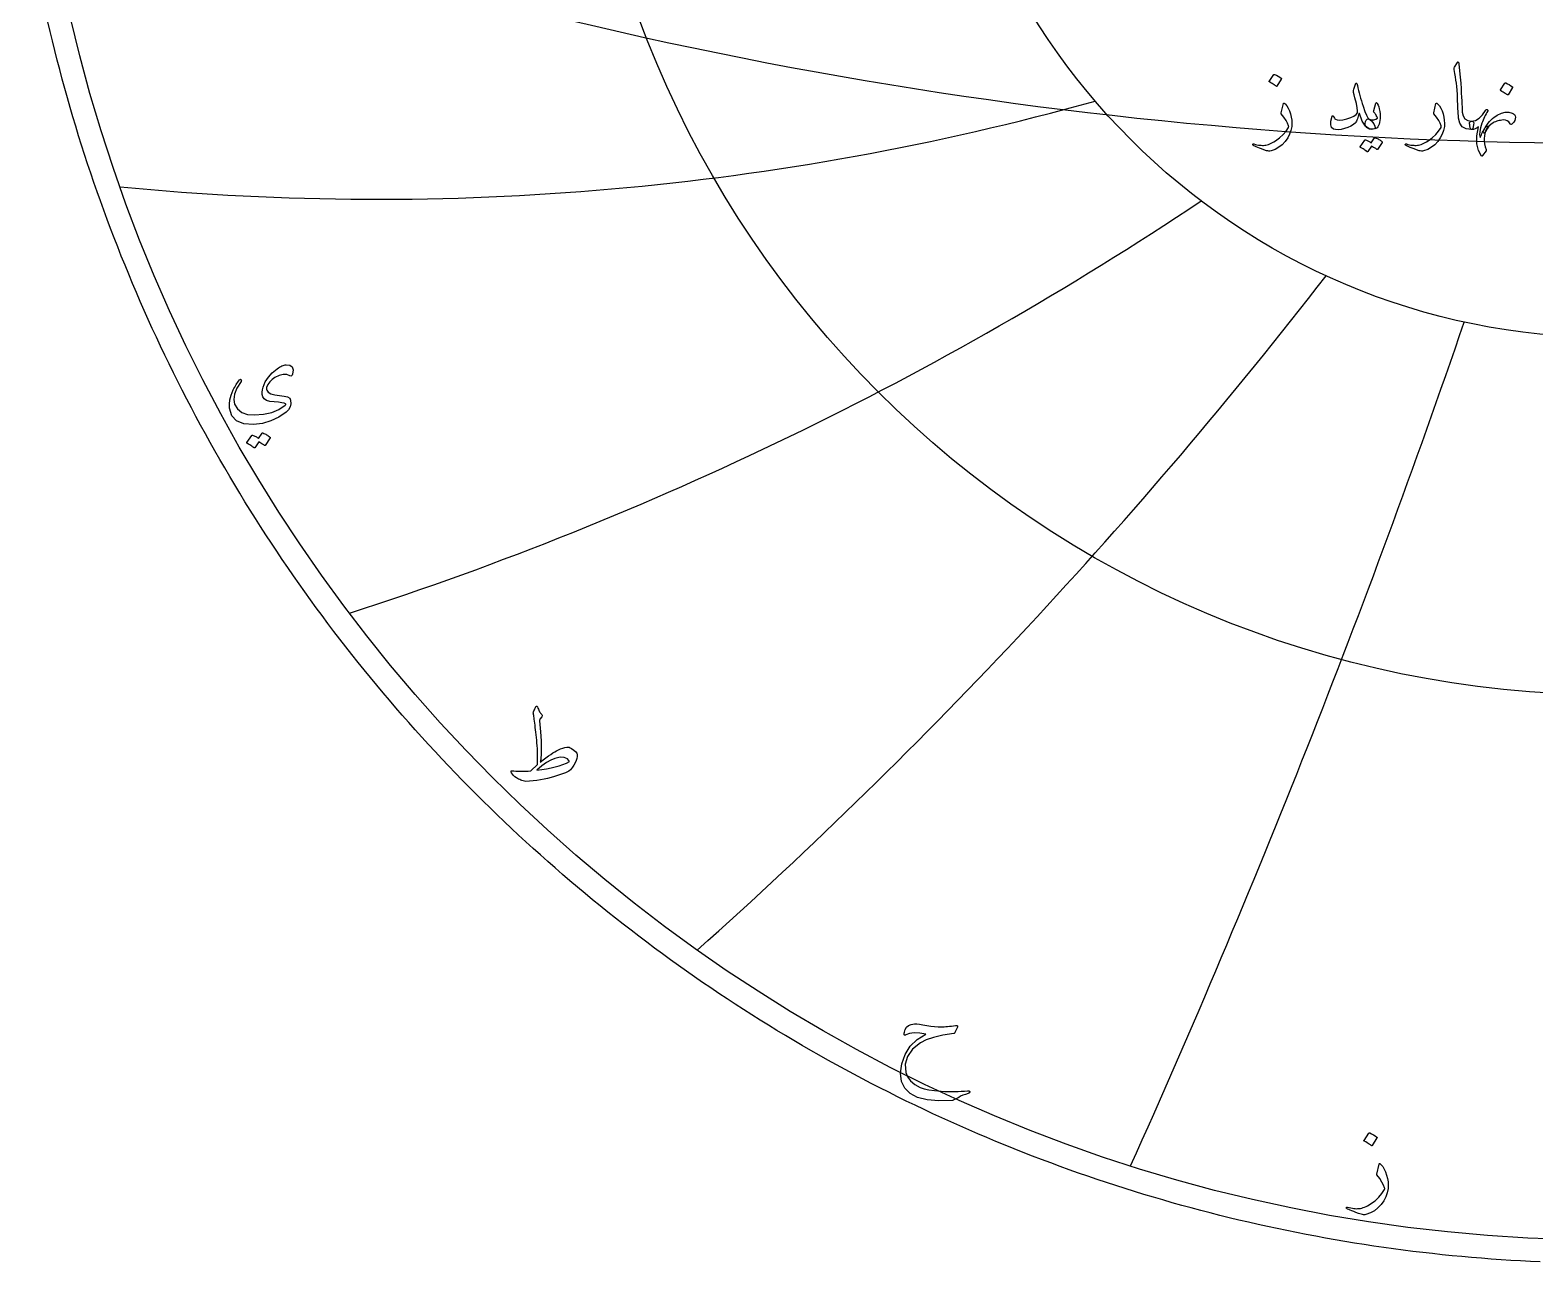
# Model space of a CAD drawing. Header units: millimetres. Extents: x -80 to 80, y -80 to 82.
# Drawn here: x -79.2 to -3.7, y -80.3 to -18.5 of the extents above; entities that cross this region are included whole.
import ezdxf

# ---------------------------------------------------------------- set-up
doc = ezdxf.new("R2010")
doc.units = ezdxf.units.MM
for name, color, linetype in [('CUT_OUTER', 1, 'Continuous'), ('ENGRAVE', 7, 'Continuous'), ('ENGRAVE_FINE', 8, 'Continuous'), ('TEXT', 5, 'Continuous')]:
    doc.layers.add(name, color=color, linetype=linetype)

msp = doc.modelspace()

# ---------------------------------------------------------------- linework, layer by layer
at = {"layer": 'CUT_OUTER'}
msp.add_lwpolyline([(-3.4509, -80.2959), (-3.9436, -80.2732), (-4.436, -80.2475), (-4.9283, -80.2188), (-5.4205, -80.187), (-5.9124, -80.1522), (-6.4041, -80.1144), (-6.8955, -80.0736), (-7.3867, -80.0298), (-7.8776, -79.983), (-8.3683, -79.9332), (-8.8586, -79.8803), (-9.3485, -79.8244), (-9.8381, -79.7656), (-10.3274, -79.7037), (-10.8163, -79.6388), (-11.3047, -79.571), (-11.7927, -79.5001), (-12.2803, -79.4263), (-12.7674, -79.3494), (-13.2541, -79.2696), (-13.7402, -79.1868), (-14.2258, -79.101), (-14.7109, -79.0122), (-15.1954, -78.9204), (-15.6794, -78.8257), (-16.1628, -78.728), (-16.6455, -78.6274), (-17.1277, -78.5238), (-17.6092, -78.4172), (-18.09, -78.3077), (-18.5701, -78.1952), (-19.0496, -78.0798), (-19.5283, -77.9614), (-20.0063, -77.8401), (-20.4836, -77.7159), (-20.96, -77.5888), (-21.4357, -77.4587), (-21.9106, -77.3257), (-22.3846, -77.1898), (-22.8578, -77.051), (-23.3302, -76.9093), (-23.8016, -76.7647), (-24.2722, -76.6172), (-24.7419, -76.4668), (-25.2106, -76.3136), (-25.6784, -76.1575), (-26.1452, -75.9985), (-26.611, -75.8366), (-27.0758, -75.6719), (-27.5396, -75.5043), (-28.0024, -75.3339), (-28.4641, -75.1607), (-28.9248, -74.9846), (-29.3843, -74.8057), (-29.8428, -74.624), (-30.3001, -74.4395), (-30.7563, -74.2522), (-31.2113, -74.0621), (-31.6651, -73.8692), (-32.1178, -73.6735), (-32.5692, -73.475), (-33.0195, -73.2738), (-33.4684, -73.0698), (-33.9162, -72.8631), (-34.3626, -72.6536), (-34.8078, -72.4414), (-35.2516, -72.2265), (-35.6941, -72.0088), (-36.1353, -71.7884), (-36.5751, -71.5654), (-37.0135, -71.3396), (-37.4505, -71.1111), (-37.8862, -70.88), (-38.3204, -70.6462), (-38.7531, -70.4098), (-39.1844, -70.1706), (-39.6142, -69.9289), (-40.0426, -69.6845), (-40.4694, -69.4375), (-40.8947, -69.1879), (-41.3184, -68.9356), (-41.7406, -68.6808), (-42.1613, -68.4234), (-42.5803, -68.1634), (-42.9978, -67.9009), (-43.4136, -67.6358), (-43.8278, -67.3681), (-44.2403, -67.0979), (-44.6512, -66.8252), (-45.0604, -66.55), (-45.4679, -66.2722), (-45.8736, -65.992), (-46.2777, -65.7093), (-46.68, -65.4241), (-47.0806, -65.1364), (-47.4794, -64.8463), (-47.8764, -64.5538), (-48.2715, -64.2588), (-48.6649, -63.9614), (-49.0565, -63.6616), (-49.4462, -63.3594), (-49.834, -63.0548), (-50.22, -62.7479), (-50.604, -62.4385), (-50.9862, -62.1269), (-51.3664, -61.8128), (-51.7447, -61.4965), (-52.1211, -61.1778), (-52.4955, -60.8569), (-52.8679, -60.5336), (-53.2384, -60.2081), (-53.6068, -59.8803), (-53.9732, -59.5502), (-54.3376, -59.2179), (-54.6999, -58.8834), (-55.0602, -58.5467), (-55.4184, -58.2077), (-55.7745, -57.8666), (-56.1285, -57.5233), (-56.4804, -57.1778), (-56.8302, -56.8302), (-57.1778, -56.4804), (-57.5233, -56.1285), (-57.8666, -55.7745), (-58.2077, -55.4184), (-58.5467, -55.0602), (-58.8834, -54.6999), (-59.2179, -54.3376), (-59.5502, -53.9732), (-59.8803, -53.6068), (-60.2081, -53.2384), (-60.5336, -52.8679), (-60.8569, -52.4955), (-61.1778, -52.1211), (-61.4965, -51.7447), (-61.8128, -51.3664), (-62.1269, -50.9862), (-62.4385, -50.604), (-62.7479, -50.22), (-63.0548, -49.834), (-63.3594, -49.4462), (-63.6616, -49.0565), (-63.9614, -48.6649), (-64.2588, -48.2715), (-64.5538, -47.8764), (-64.8463, -47.4794), (-65.1364, -47.0806), (-65.4241, -46.68), (-65.7093, -46.2777), (-65.992, -45.8736), (-66.2722, -45.4679), (-66.55, -45.0604), (-66.8252, -44.6512), (-67.0979, -44.2403), (-67.3681, -43.8278), (-67.6358, -43.4136), (-67.9009, -42.9978), (-68.1634, -42.5803), (-68.4234, -42.1613), (-68.6808, -41.7406), (-68.9356, -41.3184), (-69.1879, -40.8947), (-69.4375, -40.4694), (-69.6845, -40.0426), (-69.9289, -39.6142), (-70.1706, -39.1844), (-70.4098, -38.7531), (-70.6462, -38.3204), (-70.88, -37.8862), (-71.1111, -37.4505), (-71.3396, -37.0135), (-71.5654, -36.5751), (-71.7884, -36.1353), (-72.0088, -35.6941), (-72.2265, -35.2516), (-72.4414, -34.8078), (-72.6536, -34.3626), (-72.8631, -33.9162), (-73.0698, -33.4684), (-73.2738, -33.0195), (-73.475, -32.5692), (-73.6735, -32.1178), (-73.8692, -31.6651), (-74.0621, -31.2113), (-74.2522, -30.7563), (-74.4395, -30.3001), (-74.624, -29.8428), (-74.8057, -29.3843), (-74.9846, -28.9248), (-75.1607, -28.4641), (-75.3339, -28.0024), (-75.5043, -27.5396), (-75.6719, -27.0758), (-75.8366, -26.611), (-75.9985, -26.1452), (-76.1575, -25.6784), (-76.3136, -25.2106), (-76.4668, -24.7419), (-76.6172, -24.2722), (-76.7647, -23.8016), (-76.9093, -23.3302), (-77.051, -22.8578), (-77.1898, -22.3846), (-77.3257, -21.9106), (-77.4587, -21.4357), (-77.5888, -20.96), (-77.7159, -20.4836), (-77.8401, -20.0063), (-77.9614, -19.5283), (-78.0798, -19.0496), (-78.1952, -18.5701), (-78.3077, -18.09)], dxfattribs=at)
at = {"layer": 'ENGRAVE'}
for radius in [79.2, 51.8435, 33.9362]:
    msp.add_circle((0, 0), radius, dxfattribs=at)
for centre, radius, start, end in [((-61.7853, 107.0153), 134.0054, 264.477415, 285.583943), ((-116.2152, 116.2152), 172.3359, 287.922875, 303.75277), ((-213.1236, 123.047), 251.4955, 311.724791, 322.278054), ((-474.9131, 127.2526), 494.392, 335.791539, 341.068171)]:
    msp.add_arc(centre, radius, start, end, dxfattribs=at)
at = {"layer": 'ENGRAVE_FINE'}
msp.add_arc((0, 199.0281), 223.2031, 249.38669, 290.61331, dxfattribs=at)
at = {"layer": 'TEXT'}
for points in [[(-7.6066, -20.1269), (-7.5975, -20.1128), (-7.589, -20.1035), (-7.5811, -20.0988), (-7.5738, -20.0988), (-7.5627, -20.1049), (-7.5527, -20.1234), (-7.544, -20.1541), (-7.5363, -20.1972), (-7.4977, -20.547), (-7.4661, -20.8705), (-7.4415, -21.1676), (-7.4239, -21.4384), (-7.4127, -21.6699), (-7.4023, -21.8775), (-7.3928, -22.061), (-7.3841, -22.2206), (-7.3767, -22.3561), (-7.3707, -22.4677), (-7.3661, -22.5552), (-7.363, -22.6187), (-7.3215, -22.809), (-7.2296, -22.9489), (-7.0873, -23.0385), (-6.8947, -23.0777), (-6.8411, -23.0918), (-6.8068, -23.1246), (-6.7919, -23.1761), (-6.7963, -23.2464), (-6.8183, -23.357), (-6.842, -23.4361), (-6.8674, -23.4835), (-6.8947, -23.4993), (-7.1657, -23.4636), (-7.3654, -23.3564), (-7.4936, -23.1779), (-7.5504, -22.9279), (-7.5593, -22.8083), (-7.5674, -22.6884), (-7.5746, -22.5682), (-7.5808, -22.4478), (-7.5866, -22.327), (-7.592, -22.206), (-7.5971, -22.0846), (-7.6019, -21.963), (-7.6107, -21.731), (-7.623, -21.5221), (-7.6388, -21.3364), (-7.6581, -21.1737), (-7.681, -21.0176), (-7.7073, -20.8511), (-7.7372, -20.6745), (-7.7705, -20.4876), (-7.7749, -20.4539), (-7.7741, -20.4232), (-7.7679, -20.3953), (-7.7565, -20.3705)], [(-16.8151, -20.7358), (-16.8092, -20.7299), (-16.801, -20.7264), (-16.7905, -20.7253), (-16.7776, -20.7264), (-16.6866, -20.7633), (-16.6008, -20.8084), (-16.5203, -20.8617), (-16.4451, -20.9232), (-16.4378, -20.9325), (-16.4345, -20.9419), (-16.4354, -20.9513), (-16.4404, -20.9606), (-16.6605, -21.3166), (-16.6687, -21.3251), (-16.6793, -21.3271), (-16.6921, -21.3228), (-16.7074, -21.3119), (-16.7205, -21.3026), (-16.7413, -21.2885), (-16.7697, -21.2698), (-16.8057, -21.2463), (-16.8499, -21.2182), (-16.9029, -21.1855), (-16.9647, -21.148), (-17.0352, -21.1058), (-17.0446, -21.0988), (-17.0493, -21.0918), (-17.0493, -21.0848), (-17.0446, -21.0777)], [(-12.623, -21.2791), (-12.5961, -21.4019), (-12.5668, -21.5268), (-12.5352, -21.6537), (-12.5013, -21.7826), (-12.465, -21.9142), (-12.4263, -22.049), (-12.3853, -22.1871), (-12.342, -22.3283), (-12.2545, -22.5824), (-12.1746, -22.7733), (-12.1022, -22.9009), (-12.0375, -22.9653), (-11.981, -23.0037), (-11.924, -23.0578), (-11.8663, -23.1278), (-11.808, -23.2136), (-11.753, -23.3198), (-11.7378, -23.3998), (-11.7624, -23.4533), (-11.8268, -23.4806), (-12.0349, -23.4595), (-12.219, -23.3213), (-12.3792, -23.066), (-12.5153, -22.6937), (-12.5182, -22.6875), (-12.5223, -22.6831), (-12.5276, -22.6805), (-12.534, -22.6796), (-12.5387, -22.6805), (-12.5434, -22.6831), (-12.5481, -22.6875), (-12.5528, -22.6937), (-12.5659, -22.754), (-12.582, -22.8178), (-12.6011, -22.8851), (-12.623, -22.956), (-12.647, -23.023), (-12.6722, -23.0789), (-12.6986, -23.1237), (-12.7261, -23.1574), (-12.825, -23.2437), (-12.9486, -23.3201), (-13.0967, -23.3866), (-13.2694, -23.4431), (-13.4451, -23.4849), (-13.5973, -23.5028), (-13.7261, -23.4967), (-13.8315, -23.4665), (-13.9216, -23.391), (-13.9626, -23.2581), (-13.9544, -23.0678), (-13.897, -22.8201), (-13.8915, -22.8119), (-13.8842, -22.8061), (-13.8751, -22.8026), (-13.8643, -22.8014), (-13.8514, -22.8029), (-13.8408, -22.8072), (-13.8326, -22.8146), (-13.8268, -22.8248), (-13.8045, -22.8766), (-13.7799, -22.9197), (-13.753, -22.9539), (-13.7237, -22.9794), (-13.6324, -23.0133), (-13.5083, -23.0215), (-13.3514, -23.004), (-13.1617, -22.9606), (-12.9594, -22.8957), (-12.8022, -22.8225), (-12.6901, -22.7411), (-12.623, -22.6515), (-12.6119, -22.5608), (-12.6301, -22.4056), (-12.6775, -22.186), (-12.7542, -21.9021), (-12.7911, -21.7525), (-12.8127, -21.6316), (-12.8192, -21.5394), (-12.8104, -21.4759), (-12.7214, -21.2229), (-12.7117, -21.1963), (-12.7015, -21.1773), (-12.6907, -21.1658), (-12.6792, -21.162), (-12.6652, -21.1694), (-12.6511, -21.1913), (-12.6371, -21.2279), (-12.623, -21.2791)], [(-5.2225, -21.1667), (-5.2167, -21.1609), (-5.2085, -21.1574), (-5.1979, -21.1562), (-5.185, -21.1574), (-5.094, -21.1942), (-5.0082, -21.2393), (-4.9277, -21.2926), (-4.8525, -21.3541), (-4.8452, -21.3634), (-4.842, -21.3728), (-4.8428, -21.3822), (-4.8478, -21.3915), (-5.0679, -21.7475), (-5.0761, -21.756), (-5.0867, -21.7581), (-5.0996, -21.7537), (-5.1148, -21.7428), (-5.128, -21.7335), (-5.1487, -21.7194), (-5.1771, -21.7007), (-5.2131, -21.6773), (-5.2574, -21.6492), (-5.3103, -21.6164), (-5.3721, -21.5789), (-5.4427, -21.5367), (-5.452, -21.5297), (-5.4567, -21.5227), (-5.4567, -21.5157), (-5.452, -21.5086)], [(-16.3373, -22.1925), (-16.3347, -22.184), (-16.3315, -22.1773), (-16.3277, -22.1723), (-16.3233, -22.1691), (-16.3101, -22.1679), (-16.294, -22.1738), (-16.275, -22.1866), (-16.253, -22.2065), (-16.1676, -22.3081), (-16.0938, -22.4255), (-16.0317, -22.5587), (-15.9814, -22.7077), (-15.9421, -22.8681), (-15.9181, -23.0262), (-15.9094, -23.182), (-15.9158, -23.3354), (-15.9574, -23.5373), (-16.0259, -23.7311), (-16.1213, -23.9167), (-16.2437, -24.0941), (-16.39, -24.2549), (-16.5575, -24.3857), (-16.746, -24.4867), (-16.9556, -24.5578), (-17.0118, -24.5698), (-17.068, -24.5731), (-17.1242, -24.5675), (-17.1804, -24.5532), (-17.31, -24.5079), (-17.4269, -24.4659), (-17.5313, -24.4271), (-17.6231, -24.3916), (-17.702, -24.3592), (-17.7677, -24.3301), (-17.8202, -24.3042), (-17.8596, -24.2815), (-17.8678, -24.2745), (-17.8737, -24.2674), (-17.8772, -24.2604), (-17.8783, -24.2534), (-17.8775, -24.2443), (-17.8748, -24.2358), (-17.8704, -24.2279), (-17.8643, -24.2206), (-17.8564, -24.215), (-17.8467, -24.2124), (-17.8353, -24.2127), (-17.8221, -24.2159), (-17.7419, -24.2374), (-17.6652, -24.2551), (-17.592, -24.2691), (-17.5224, -24.2792), (-17.4556, -24.2854), (-17.3912, -24.2879), (-17.3292, -24.2866), (-17.2694, -24.2815), (-17.2099, -24.272), (-17.1482, -24.2575), (-17.0846, -24.238), (-17.0188, -24.2136), (-16.9511, -24.1839), (-16.8813, -24.1486), (-16.8094, -24.1078), (-16.7355, -24.0614), (-16.5279, -23.9121), (-16.3502, -23.7499), (-16.2024, -23.5748), (-16.0844, -23.3869), (-16.0768, -23.3717), (-16.0727, -23.3541), (-16.0721, -23.3342), (-16.075, -23.3119), (-16.1242, -23.1805), (-16.2015, -23.0344), (-16.3069, -22.8737), (-16.4404, -22.6983), (-16.4462, -22.6872), (-16.4498, -22.6773), (-16.4509, -22.6685), (-16.4498, -22.6609)], [(-11.6769, -22.792), (-11.7044, -22.7461), (-11.7308, -22.7065), (-11.7559, -22.6735), (-11.7799, -22.6468), (-11.7972, -22.624), (-11.8069, -22.5976), (-11.8089, -22.5678), (-11.8034, -22.5344), (-11.705, -22.1784), (-11.6912, -22.1474), (-11.6734, -22.1386), (-11.6514, -22.1521), (-11.6254, -22.1878), (-11.5861, -22.2636), (-11.5528, -22.3553), (-11.5253, -22.4627), (-11.5036, -22.5859), (-11.491, -22.7042), (-11.486, -22.8201), (-11.4887, -22.9337), (-11.4989, -23.045), (-11.5156, -23.1418), (-11.5375, -23.2265), (-11.5648, -23.2988), (-11.5973, -23.3588), (-11.6374, -23.4033), (-11.6921, -23.4384), (-11.7615, -23.4642), (-11.8455, -23.4806), (-11.9316, -23.4838), (-12.0118, -23.47), (-12.0861, -23.4393), (-12.1546, -23.3916), (-12.2076, -23.331), (-12.2354, -23.2616), (-12.2381, -23.1834), (-12.2155, -23.0965), (-12.1795, -23.0253), (-12.1371, -22.9805), (-12.0882, -22.9621), (-12.0329, -22.97), (-11.9052, -23.0007), (-11.794, -23.004), (-11.6991, -22.9797), (-11.6207, -22.9279), (-11.6189, -22.9141), (-11.6277, -22.8869), (-11.647, -22.8462), (-11.6769, -22.792)], [(-8.6839, -22.1925), (-8.6813, -22.184), (-8.678, -22.1773), (-8.6742, -22.1723), (-8.6698, -22.1691), (-8.6567, -22.1679), (-8.6406, -22.1738), (-8.6215, -22.1866), (-8.5996, -22.2065), (-8.5141, -22.3081), (-8.4403, -22.4255), (-8.3783, -22.5587), (-8.3279, -22.7077), (-8.2887, -22.8681), (-8.2647, -23.0262), (-8.2559, -23.182), (-8.2623, -23.3354), (-8.3039, -23.5373), (-8.3724, -23.7311), (-8.4679, -23.9167), (-8.5902, -24.0941), (-8.7366, -24.2549), (-8.904, -24.3857), (-9.0926, -24.4867), (-9.3022, -24.5578), (-9.3584, -24.5698), (-9.4146, -24.5731), (-9.4708, -24.5675), (-9.527, -24.5532), (-9.6565, -24.5079), (-9.7735, -24.4659), (-9.8778, -24.4271), (-9.9696, -24.3916), (-10.0485, -24.3592), (-10.1142, -24.3301), (-10.1668, -24.3042), (-10.2062, -24.2815), (-10.2144, -24.2745), (-10.2202, -24.2674), (-10.2237, -24.2604), (-10.2249, -24.2534), (-10.224, -24.2443), (-10.2214, -24.2358), (-10.217, -24.2279), (-10.2108, -24.2206), (-10.2029, -24.215), (-10.1933, -24.2124), (-10.1819, -24.2127), (-10.1687, -24.2159), (-10.0885, -24.2374), (-10.0118, -24.2551), (-9.9386, -24.2691), (-9.8689, -24.2792), (-9.8022, -24.2854), (-9.7378, -24.2879), (-9.6757, -24.2866), (-9.616, -24.2815), (-9.5564, -24.272), (-9.4948, -24.2575), (-9.4311, -24.238), (-9.3654, -24.2136), (-9.2976, -24.1839), (-9.2278, -24.1486), (-9.1559, -24.1078), (-9.082, -24.0614), (-8.8745, -23.9121), (-8.6968, -23.7499), (-8.5489, -23.5748), (-8.431, -23.3869), (-8.4234, -23.3717), (-8.4193, -23.3541), (-8.4187, -23.3342), (-8.4216, -23.3119), (-8.4708, -23.1805), (-8.5481, -23.0344), (-8.6535, -22.8737), (-8.7869, -22.6983), (-8.7928, -22.6872), (-8.7963, -22.6773), (-8.7975, -22.6685), (-8.7963, -22.6609)], [(-6.1452, -23.4618), (-6.1968, -23.5725), (-6.2342, -23.689), (-6.2577, -23.8114), (-6.267, -23.9396), (-6.2629, -24.0731), (-6.2459, -24.2112), (-6.2161, -24.3541), (-6.1733, -24.5016), (-6.1681, -24.5212), (-6.1663, -24.5379), (-6.1681, -24.5517), (-6.1733, -24.5625), (-6.342, -24.8014), (-6.3575, -24.8187), (-6.3712, -24.8283), (-6.3832, -24.8304), (-6.3935, -24.8248), (-6.5539, -24.5499), (-6.6324, -24.2124), (-6.6288, -23.8122), (-6.5434, -23.3494), (-6.625, -23.415), (-6.7108, -23.4618), (-6.8007, -23.4899), (-6.8947, -23.4993), (-6.9149, -23.4931), (-6.9333, -23.4747), (-6.95, -23.444), (-6.9649, -23.4009), (-6.9734, -23.375), (-6.9801, -23.3488), (-6.9851, -23.3223), (-6.9883, -23.2955), (-6.9907, -23.2688), (-6.993, -23.2423), (-6.9954, -23.2161), (-6.9977, -23.1902), (-6.9948, -23.1427), (-6.9766, -23.1082), (-6.9433, -23.0865), (-6.8947, -23.0777), (-6.7035, -23.035), (-6.5235, -22.9302), (-6.3545, -22.7633), (-6.1968, -22.5344), (-6.1754, -22.5054), (-6.1534, -22.4887), (-6.1309, -22.4844), (-6.1078, -22.4923), (-6.0908, -22.5072), (-6.082, -22.5239), (-6.0814, -22.5423), (-6.089, -22.5625), (-6.1305, -22.6357), (-6.1704, -22.7101), (-6.2089, -22.7856), (-6.2459, -22.8623), (-6.2815, -22.9402), (-6.3156, -23.0192), (-6.3483, -23.0994), (-6.3794, -23.1808), (-6.4485, -23.4024), (-6.4872, -23.5941), (-6.4954, -23.756), (-6.4731, -23.888), (-6.4711, -23.8921), (-6.4696, -23.8951), (-6.4687, -23.8968), (-6.4684, -23.8974), (-6.4681, -23.8968), (-6.4673, -23.8951), (-6.4658, -23.8921), (-6.4637, -23.888), (-6.4352, -23.8209), (-6.4058, -23.7551), (-6.3755, -23.6909), (-6.3443, -23.6281), (-6.312, -23.5665), (-6.2781, -23.5057), (-6.2429, -23.4459), (-6.2061, -23.3869), (-6.1795, -23.3459), (-6.1558, -23.3213), (-6.135, -23.3131), (-6.1171, -23.3213), (-6.1084, -23.3389), (-6.1101, -23.3681), (-6.1224, -23.4091), (-6.1452, -23.4618)], [(-4.9649, -23.2089), (-5.0255, -23.114), (-5.1042, -23.0496), (-5.2011, -23.0157), (-5.3162, -23.0122), (-5.3815, -23.0205), (-5.4462, -23.0315), (-5.5103, -23.0451), (-5.5738, -23.0613), (-5.6367, -23.0808), (-5.6991, -23.1041), (-5.7609, -23.1312), (-5.8221, -23.162), (-5.9269, -23.2323), (-6.0258, -23.3307), (-6.1189, -23.4571), (-6.2061, -23.6117), (-6.231, -23.6465), (-6.2541, -23.6667), (-6.2755, -23.6723), (-6.2951, -23.6632), (-6.3115, -23.6451), (-6.3185, -23.6234), (-6.3162, -23.5982), (-6.3045, -23.5695), (-6.2866, -23.5318), (-6.2705, -23.4981), (-6.2562, -23.4685), (-6.2436, -23.4431), (-6.2325, -23.4214), (-6.2225, -23.4033), (-6.2137, -23.3886), (-6.2061, -23.3775), (-6.1373, -23.2739), (-6.0668, -23.1784), (-5.9945, -23.0912), (-5.9204, -23.0122), (-5.8446, -22.941), (-5.767, -22.8775), (-5.6877, -22.8216), (-5.6066, -22.7733), (-5.3985, -22.6787), (-5.205, -22.6293), (-5.0261, -22.6249), (-4.8619, -22.6656), (-4.7919, -22.701), (-4.7412, -22.7464), (-4.7099, -22.8017), (-4.6979, -22.867), (-4.7049, -22.956), (-4.7307, -23.0403), (-4.7752, -23.1199), (-4.8384, -23.1948), (-4.8797, -23.2273), (-4.9146, -23.2405), (-4.9429, -23.2344), (-4.9649, -23.2089)], [(-11.7612, -23.9162), (-11.7553, -23.9103), (-11.7471, -23.9068), (-11.7366, -23.9056), (-11.7237, -23.9068), (-11.6776, -23.9241), (-11.633, -23.9431), (-11.5898, -23.9639), (-11.5481, -23.9864), (-11.5075, -24.011), (-11.4679, -24.0379), (-11.4291, -24.0672), (-11.3912, -24.0988), (-11.3839, -24.1085), (-11.3806, -24.1187), (-11.3815, -24.1296), (-11.3865, -24.141), (-11.6113, -24.497), (-11.6175, -24.5016), (-11.6265, -24.5016), (-11.6385, -24.497), (-11.6535, -24.4876), (-11.6637, -24.4789), (-11.6804, -24.4671), (-11.7035, -24.452), (-11.7331, -24.4337), (-11.7694, -24.4119), (-11.8127, -24.3863), (-11.8631, -24.3569), (-11.9205, -24.3236), (-12.0984, -24.6), (-12.1066, -24.6085), (-12.1172, -24.6105), (-12.1301, -24.6061), (-12.1453, -24.5953), (-12.1585, -24.5859), (-12.1792, -24.5719), (-12.2076, -24.5532), (-12.2436, -24.5297), (-12.2878, -24.5016), (-12.3408, -24.4688), (-12.4026, -24.4314), (-12.4731, -24.3892), (-12.4805, -24.3822), (-12.4837, -24.3752), (-12.4828, -24.3681), (-12.4778, -24.3611), (-12.2483, -24.0192), (-12.2425, -24.0133), (-12.2343, -24.0098), (-12.2237, -24.0087), (-12.2109, -24.0098), (-12.1716, -24.0226), (-12.1336, -24.0373), (-12.0967, -24.0542), (-12.061, -24.0731), (-12.0264, -24.0937), (-11.9931, -24.1158), (-11.9609, -24.1394), (-11.9298, -24.1644)], [(-66.1663, -35.8428), (-66.3281, -35.7888), (-66.5086, -35.7866), (-66.7078, -35.8363), (-66.9257, -35.9378), (-67.0641, -36.0346), (-67.1793, -36.1501), (-67.2714, -36.2844), (-67.3404, -36.4374), (-67.3473, -36.468), (-67.3479, -36.4998), (-67.3423, -36.5329), (-67.3304, -36.5673), (-67.2511, -36.6741), (-67.1181, -36.7546), (-66.9314, -36.809), (-66.6909, -36.8371), (-66.4536, -36.8624), (-66.2812, -36.9083), (-66.1738, -36.9748), (-66.1314, -37.0619), (-66.1267, -37.2443), (-66.1626, -37.4066), (-66.2391, -37.549), (-66.3562, -37.6714), (-66.7281, -37.9253), (-67.1243, -38.1123), (-67.545, -38.2326), (-67.9899, -38.286), (-68.4758, -38.2522), (-68.8393, -38.1061), (-69.0803, -37.8475), (-69.199, -37.4766), (-69.2059, -37.273), (-69.1765, -37.0519), (-69.1109, -36.8133), (-69.0091, -36.5573), (-68.9737, -36.4861), (-68.9373, -36.4174), (-68.9, -36.3512), (-68.8617, -36.2875), (-68.8222, -36.226), (-68.7812, -36.1663), (-68.7386, -36.1086), (-68.6944, -36.0527), (-68.6706, -36.0296), (-68.6494, -36.0202), (-68.6307, -36.0246), (-68.6144, -36.0427), (-68.6054, -36.0652), (-68.6032, -36.0877), (-68.6079, -36.1101), (-68.6194, -36.1326), (-68.8249, -36.4636), (-68.9467, -36.7621), (-68.9848, -37.0282), (-68.9392, -37.2617), (-68.7924, -37.5078), (-68.577, -37.6814), (-68.2928, -37.7826), (-67.94, -37.8113), (-67.4878, -37.7754), (-67.0806, -37.6827), (-66.7184, -37.5331), (-66.4012, -37.3267), (-66.3821, -37.3092), (-66.3749, -37.2917), (-66.3796, -37.2742), (-66.3962, -37.2568), (-66.4633, -37.2243), (-66.5798, -37.1968), (-66.7456, -37.1743), (-66.9607, -37.1568), (-67.1796, -37.13), (-67.3467, -37.0794), (-67.4619, -37.0051), (-67.5253, -36.907), (-67.5546, -36.7918), (-67.5628, -36.671), (-67.5496, -36.5445), (-67.5153, -36.4124), (-67.4038, -36.1529), (-67.2492, -35.914), (-67.0516, -35.6958), (-66.8108, -35.4981), (-66.7468, -35.4513), (-66.6847, -35.4107), (-66.6244, -35.3763), (-66.566, -35.3482), (-66.5098, -35.3261), (-66.4561, -35.3095), (-66.4049, -35.2986), (-66.3562, -35.2933), (-66.1657, -35.3111), (-66.0489, -35.3944), (-66.0058, -35.5434), (-66.0364, -35.7579), (-66.0595, -35.8157), (-66.0889, -35.8491), (-66.1245, -35.8581), (-66.1663, -35.8428)], [(-67.5652, -38.7256), (-67.559, -38.7194), (-67.5503, -38.7156), (-67.539, -38.7144), (-67.5253, -38.7156), (-67.4761, -38.734), (-67.4285, -38.7543), (-67.3824, -38.7765), (-67.3379, -38.8006), (-67.2947, -38.8268), (-67.2524, -38.8555), (-67.211, -38.8867), (-67.1706, -38.9205), (-67.1627, -38.9308), (-67.1593, -38.9417), (-67.1603, -38.9533), (-67.1656, -38.9654), (-67.4054, -39.3451), (-67.4119, -39.3501), (-67.4216, -39.3501), (-67.4344, -39.3451), (-67.4503, -39.3351), (-67.4613, -39.3259), (-67.4791, -39.3133), (-67.5037, -39.2972), (-67.5353, -39.2777), (-67.574, -39.2544), (-67.6202, -39.2271), (-67.6739, -39.1957), (-67.7351, -39.1603), (-67.925, -39.455), (-67.9337, -39.4641), (-67.945, -39.4663), (-67.9587, -39.4616), (-67.9749, -39.4501), (-67.989, -39.4401), (-68.0112, -39.4251), (-68.0414, -39.4051), (-68.0799, -39.3801), (-68.127, -39.3501), (-68.1835, -39.3152), (-68.2494, -39.2752), (-68.3247, -39.2302), (-68.3325, -39.2227), (-68.3359, -39.2152), (-68.335, -39.2077), (-68.3297, -39.2002), (-68.0848, -38.8355), (-68.0786, -38.8293), (-68.0699, -38.8255), (-68.0586, -38.8243), (-68.0449, -38.8255), (-68.003, -38.8391), (-67.9624, -38.8549), (-67.9231, -38.8728), (-67.885, -38.893), (-67.8482, -38.915), (-67.8126, -38.9386), (-67.7782, -38.9637), (-67.7451, -38.9904)], [(-53.9513, -52.7017), (-53.9275, -52.6474), (-53.9063, -52.5993), (-53.8876, -52.5575), (-53.8713, -52.5219), (-53.8579, -52.4928), (-53.8476, -52.4707), (-53.8404, -52.4554), (-53.8364, -52.4469), (-53.8279, -52.436), (-53.8176, -52.4282), (-53.8054, -52.4235), (-53.7914, -52.4219), (-53.7798, -52.4238), (-53.7702, -52.4294), (-53.7624, -52.4388), (-53.7564, -52.4519), (-53.7302, -52.5156), (-53.7065, -52.5718), (-53.6852, -52.6205), (-53.6665, -52.6618), (-53.6557, -52.6799), (-53.6434, -52.6992), (-53.6295, -52.7198), (-53.614, -52.7417), (-53.5967, -52.7648), (-53.5772, -52.7892), (-53.5555, -52.8148), (-53.5316, -52.8416), (-53.5166, -52.8688), (-53.5116, -52.8953), (-53.5166, -52.9212), (-53.5316, -52.9465), (-53.6265, -53.0714), (-53.6393, -53.0917), (-53.6478, -53.1127), (-53.6518, -53.1342), (-53.6515, -53.1564), (-53.6028, -53.7063), (-53.5716, -54.1519), (-53.5578, -54.4932), (-53.5616, -54.7302), (-53.5667, -54.8187), (-53.5722, -54.8994), (-53.578, -54.9723), (-53.5841, -55.0374), (-53.5905, -55.095), (-53.5972, -55.1455), (-53.6042, -55.1887), (-53.6115, -55.2248), (-53.4621, -55.1105), (-53.3236, -55.0074), (-53.1961, -54.9156), (-53.0794, -54.8351), (-52.9741, -54.7654), (-52.8802, -54.7064), (-52.7979, -54.658), (-52.7272, -54.6202), (-52.6014, -54.564), (-52.4837, -54.5203), (-52.3741, -54.4891), (-52.2726, -54.4704), (-52.2189, -54.4688), (-52.1627, -54.4791), (-52.1039, -54.5013), (-52.0427, -54.5353), (-51.9216, -54.6212), (-51.8329, -54.7039), (-51.7767, -54.7836), (-51.753, -54.8601), (-51.7545, -54.9453), (-51.7742, -55.0412), (-51.812, -55.1476), (-51.8679, -55.2647), (-51.9303, -55.38), (-51.9878, -55.4758), (-52.0402, -55.5523), (-52.0877, -55.6095), (-52.1851, -55.6816), (-52.3525, -55.7631), (-52.5898, -55.854), (-52.8971, -55.9542), (-53.0684, -56.0039), (-53.2424, -56.0479), (-53.4193, -56.0863), (-53.599, -56.1191), (-53.7809, -56.1466), (-53.9644, -56.169), (-54.1494, -56.1865), (-54.336, -56.199), (-54.4042, -56.1853), (-54.469, -56.169), (-54.5304, -56.1503), (-54.5883, -56.1291), (-54.6434, -56.1053), (-54.6963, -56.0791), (-54.7471, -56.0504), (-54.7956, -56.0192), (-54.8809, -55.9567), (-54.9517, -55.8943), (-55.0083, -55.8318), (-55.0504, -55.7694), (-55.0735, -55.7175), (-55.0779, -55.6819), (-55.0635, -55.6626), (-55.0304, -55.6594), (-54.9369, -55.6705), (-54.8362, -55.6788), (-54.7283, -55.6843), (-54.6133, -55.6869), (-54.491, -55.6868), (-54.3616, -55.6838), (-54.225, -55.678), (-54.0812, -55.6694), (-53.7514, -55.3447), (-53.7453, -55.2142), (-53.7421, -55.0824), (-53.7416, -54.9494), (-53.7439, -54.8151), (-53.7488, -54.6793), (-53.7558, -54.5416), (-53.765, -54.402), (-53.7764, -54.2605), (-53.7892, -54.1205), (-53.8026, -53.9851), (-53.8167, -53.8544), (-53.8314, -53.7284), (-53.846, -53.6068), (-53.8601, -53.4892), (-53.8735, -53.3757), (-53.8863, -53.2663), (-53.8983, -53.165), (-53.9094, -53.0758), (-53.9196, -52.9988), (-53.9288, -52.934), (-53.9371, -52.8811), (-53.9444, -52.8397), (-53.9508, -52.8099), (-53.9563, -52.7917), (-53.9597, -52.771), (-53.96, -52.7492), (-53.9572, -52.7261), (-53.9513, -52.7017)], [(-52.8821, -55.0399), (-53.0754, -55.1202), (-53.2905, -55.246), (-53.5275, -55.4174), (-53.7864, -55.6345), (-53.5355, -55.6034), (-53.2974, -55.5651), (-53.0721, -55.5197), (-52.8596, -55.4671), (-52.6602, -55.4079), (-52.4743, -55.3428), (-52.3018, -55.2718), (-52.1427, -55.1948), (-52.2507, -55.0615), (-52.41, -54.9912), (-52.6204, -54.984), (-52.8821, -55.0399)], [(-32.6894, -68.5239), (-32.8093, -68.7937), (-32.8202, -68.8115), (-32.833, -68.8249), (-32.8477, -68.834), (-32.8643, -68.8386), (-33.4185, -68.9261), (-33.8822, -69.0335), (-34.2554, -69.1609), (-34.538, -69.3083), (-34.9342, -69.6315), (-35.1887, -69.9865), (-35.3014, -70.3734), (-35.2724, -70.7921), (-35.1843, -71.0188), (-35.0351, -71.2193), (-34.8246, -71.3935), (-34.553, -71.5416), (-34.3622, -71.6078), (-34.1245, -71.6615), (-33.8401, -71.7027), (-33.5088, -71.7314), (-33.3327, -71.7398), (-33.159, -71.7451), (-32.9879, -71.7473), (-32.8193, -71.7464), (-32.6538, -71.7426), (-32.4921, -71.7364), (-32.334, -71.7277), (-32.1798, -71.7164), (-32.1436, -71.7139), (-32.1148, -71.7164), (-32.0936, -71.7239), (-32.0799, -71.7364), (-32.0724, -71.7517), (-32.0699, -71.7676), (-32.0724, -71.7842), (-32.0799, -71.8014), (-32.0853, -71.8106), (-32.0917, -71.8182), (-32.0991, -71.8243), (-32.1073, -71.8288), (-32.1162, -71.8327), (-32.1255, -71.837), (-32.135, -71.8415), (-32.1448, -71.8463), (-32.2888, -71.8922), (-32.4159, -71.94), (-32.5261, -71.9896), (-32.6195, -72.0412), (-32.6793, -72.0783), (-32.7337, -72.1099), (-32.7829, -72.1358), (-32.8268, -72.1561), (-32.8647, -72.1717), (-32.8961, -72.1836), (-32.9209, -72.1917), (-32.9392, -72.196), (-33.6224, -72.2213), (-34.2032, -72.1723), (-34.6816, -72.049), (-35.0576, -71.8513), (-35.3292, -71.5803), (-35.4897, -71.2418), (-35.5391, -70.8359), (-35.4772, -70.3625), (-35.3136, -69.8857), (-35.0576, -69.4794), (-34.7091, -69.1437), (-34.2682, -68.8786), (-34.5804, -68.819), (-34.8527, -68.8049), (-35.085, -68.8365), (-35.2774, -68.9136), (-35.2943, -68.9198), (-35.3099, -68.9236), (-35.3242, -68.9248), (-35.3373, -68.9236), (-35.3483, -68.9195), (-35.3561, -68.9123), (-35.3608, -68.902), (-35.3623, -68.8886), (-35.3555, -68.8265), (-35.3448, -68.765), (-35.3305, -68.7041), (-35.3124, -68.6438), (-35.2487, -68.5267), (-35.1475, -68.4402), (-35.0089, -68.3843), (-34.8327, -68.359), (-34.7213, -68.36), (-34.5817, -68.3728), (-34.414, -68.3974), (-34.2182, -68.434), (-34.0162, -68.4705), (-33.8298, -68.4952), (-33.659, -68.508), (-33.5038, -68.5089), (-33.4291, -68.5056), (-33.3501, -68.5008), (-33.2668, -68.4944), (-33.179, -68.4864), (-33.0869, -68.4766), (-32.9904, -68.4646), (-32.8896, -68.4504), (-32.7843, -68.434), (-32.7241, -68.4321), (-32.6881, -68.4465), (-32.6766, -68.4771), (-32.6894, -68.5239)], [(-12.0464, -73.8375), (-12.0401, -73.8313), (-12.0314, -73.8276), (-12.0202, -73.8263), (-12.0064, -73.8276), (-11.9093, -73.8669), (-11.8178, -73.915), (-11.7319, -73.9718), (-11.6517, -74.0374), (-11.6439, -74.0474), (-11.6404, -74.0574), (-11.6414, -74.0674), (-11.6467, -74.0774), (-11.8815, -74.4571), (-11.8903, -74.4661), (-11.9015, -74.4683), (-11.9152, -74.4636), (-11.9315, -74.4521), (-11.9455, -74.4421), (-11.9677, -74.4271), (-11.998, -74.4071), (-12.0364, -74.3821), (-12.0835, -74.3521), (-12.1401, -74.3172), (-12.2059, -74.2772), (-12.2812, -74.2322), (-12.2912, -74.2247), (-12.2962, -74.2173), (-12.2962, -74.2098), (-12.2912, -74.2023)], [(-11.5368, -75.3913), (-11.534, -75.3823), (-11.5305, -75.3751), (-11.5265, -75.3698), (-11.5218, -75.3664), (-11.5077, -75.3651), (-11.4906, -75.3714), (-11.4703, -75.3851), (-11.4468, -75.4063), (-11.3557, -75.5147), (-11.277, -75.6399), (-11.2108, -75.782), (-11.1571, -75.9409), (-11.1152, -76.112), (-11.0896, -76.2807), (-11.0803, -76.4468), (-11.0871, -76.6104), (-11.1315, -76.8259), (-11.2045, -77.0326), (-11.3063, -77.2305), (-11.4369, -77.4198), (-11.593, -77.5912), (-11.7716, -77.7308), (-11.9727, -77.8385), (-12.1963, -77.9144), (-12.2562, -77.9272), (-12.3162, -77.9306), (-12.3761, -77.9247), (-12.4361, -77.9094), (-12.5743, -77.8611), (-12.699, -77.8163), (-12.8103, -77.775), (-12.9082, -77.737), (-12.9924, -77.7025), (-13.0625, -77.6715), (-13.1185, -77.6438), (-13.1605, -77.6196), (-13.1693, -77.6121), (-13.1755, -77.6046), (-13.1793, -77.5971), (-13.1805, -77.5896), (-13.1796, -77.58), (-13.1768, -77.5709), (-13.1721, -77.5625), (-13.1655, -77.5547), (-13.1571, -77.5487), (-13.1468, -77.5459), (-13.1346, -77.5462), (-13.1206, -77.5497), (-13.035, -77.5726), (-12.9532, -77.5915), (-12.8751, -77.6063), (-12.8008, -77.6171), (-12.7296, -77.6238), (-12.6609, -77.6265), (-12.5947, -77.6251), (-12.531, -77.6196), (-12.4675, -77.6095), (-12.4017, -77.594), (-12.3338, -77.5732), (-12.2637, -77.5472), (-12.1914, -77.5155), (-12.117, -77.4779), (-12.0403, -77.4343), (-11.9615, -77.3848), (-11.7401, -77.2255), (-11.5505, -77.0526), (-11.3928, -76.8658), (-11.267, -76.6654), (-11.2589, -76.6491), (-11.2545, -76.6304), (-11.2539, -76.6091), (-11.257, -76.5854), (-11.3095, -76.4452), (-11.3919, -76.2894), (-11.5043, -76.118), (-11.6467, -75.9309), (-11.6529, -75.9191), (-11.6567, -75.9084), (-11.6579, -75.8991), (-11.6567, -75.891)]]:
    msp.add_lwpolyline(points, close=True, dxfattribs=at)

doc.saveas('drawing.dxf')
